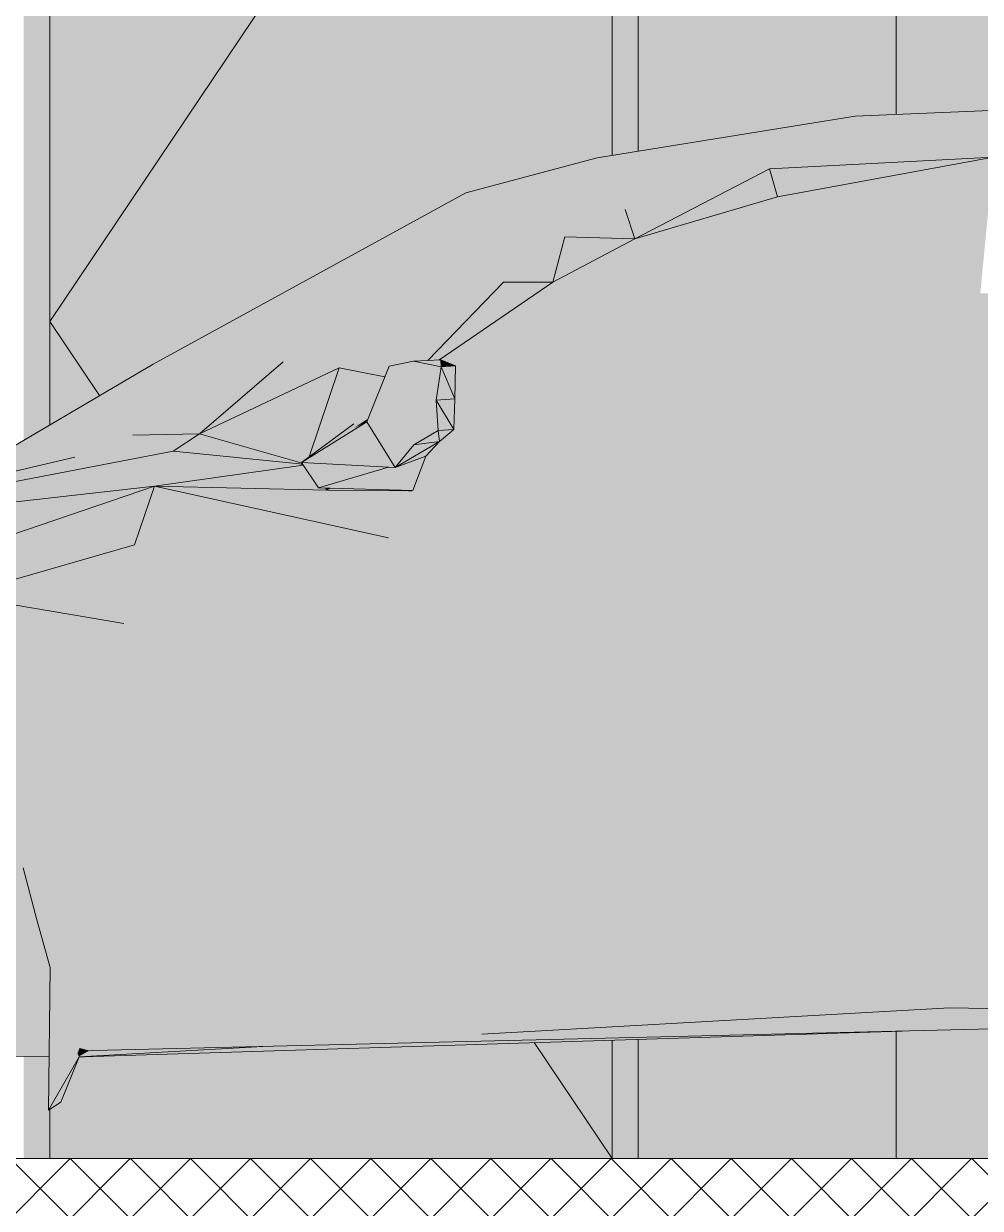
# Model space of a CAD drawing. Header units: millimetres. Extents: x 365175 to 2667127, y -330297 to -162108.
# Drawn here: x 1986615 to 1988079, y -327171 to -325359 of the extents above; entities that cross this region are included whole.
import ezdxf

# ---------------------------------------------------------------- set-up
doc = ezdxf.new("R2010")
doc.units = ezdxf.units.MM
doc.header["$MEASUREMENT"] = 0
for name, color, linetype in [('Cars', 7, 'Continuous'), ('Portes ARCHICAD', 7, 'Continuous'), ('Sols_ Dalles', 7, 'Continuous')]:
    doc.layers.add(name, color=color, linetype=linetype)

# ---------------------------------------------------------------- blocks, each defined once
blk = doc.blocks.new('Élément de coupe_784_2', base_point=(2255931.7, -327094.4))
at = {"layer": 'Portes ARCHICAD', "linetype": 'Continuous', "lineweight": 0, "true_color": 0x000000}
for points in [[(1986615.4, -325995.9), (1986655.4, -325972.4), (1986655.4, -324534.4), (1986615.4, -324494.4)], [(1987555.4, -324494.4), (1987515.4, -324534.4), (1987515.4, -325560.1), (1987555.4, -325553.6)], [(1987555.4, -324494.4), (1987515.4, -324534.4), (1987515.4, -325560.1), (1987555.4, -325553.6)], [(1986655.4, -325972.4), (1986813.3, -325879.5), (1987291.9, -325617.7), (1987492.5, -325563.8), (1987515.4, -325560.1), (1987515.4, -324534.4), (1986655.4, -324534.4)], [(1986655.4, -325302.4), (1987108.2, -325302.4), (1987108.2, -325718.2), (1987291.9, -325617.7), (1987492.5, -325563.8), (1987515.4, -325560.1), (1987515.4, -324534.4), (1986655.4, -324534.4)], [(1986672.3, -327008.3), (1986655.4, -327019.1), (1986655.4, -327094.4), (1987515.4, -327094.4), (1987515.4, -326913.4), (1986708.4, -326938.8), (1986700.3, -326939.2)], [(1987108.2, -327094.4), (1987515.4, -327094.4), (1987515.4, -326913.4), (1987108.2, -326926.2)], [(1987515.4, -326913.4), (1987515.4, -327094.4), (1987555.4, -327094.4), (1987555.4, -326912.2)], [(1987515.4, -326913.4), (1987515.4, -327094.4), (1987555.4, -327094.4), (1987555.4, -326912.2)], [(1986615.4, -326938.5), (1986615.4, -327094.4), (1986655.4, -327094.4), (1986655.4, -327019.1), (1986653.4, -327020.4), (1986653.4, -327020.3), (1986654.3, -326938.9)]]:
    blk.add_hatch(color=18, dxfattribs=at).paths.add_polyline_path(points)
at = {"layer": 'Portes ARCHICAD', "color": 7, "linetype": 'Continuous', "lineweight": 5}
for p, q in [((1986655.4, -325972.4), (1986655.4, -324534.4)), ((1987515.4, -324534.4), (1986655.4, -325814.4)), ((1987515.4, -324534.4), (1987515.4, -325560.1)), ((1986731.5, -325927.6), (1986655.4, -325814.4)), ((1987515.4, -327094.4), (1987396.4, -326917.2)), ((1987515.4, -326913.4), (1987515.4, -327094.4)), ((1986655.4, -327094.4), (1986655.4, -327019.1))]:
    blk.add_line(p, q, dxfattribs=at)
blk = doc.blocks.new('Élément de coupe_845_2', base_point=(2255931.7, -327094.4))
at = {"layer": 'Sols_ Dalles', "linetype": 'Continuous', "lineweight": 5, "true_color": 0x252d2a}
h = blk.add_hatch(dxfattribs=at)
h.set_pattern_fill('Bloc_Béton_0002', color=250, style=0, pattern_type=2)
h.set_pattern_definition([(45, (2255931.67, -327094.36), (-45.961939, 45.961939), []), (135, (2255931.67, -327094.36), (45.961939, 45.961939), [])])
h.paths.add_polyline_path([(1980821.3, -327094.4), (1980821.3, -327244.4), (1990244.4, -327244.4), (1990244.4, -327094.4)])
at = {"layer": 'Sols_ Dalles', "color": 211, "linetype": 'Continuous', "lineweight": 5, "true_color": 0xfeaaff}
blk.add_line((1990244.4, -327094.4), (1985147.6, -327094.4), dxfattribs=at)
blk = doc.blocks.new('Élément de coupe_1157_2', base_point=(2255931.7, -327094.4))
at = {"layer": 'Cars', "linetype": 'Continuous', "lineweight": 0, "true_color": 0x000000}
for points in [[(1988502.4, -325474.4), (1987887.4, -325500), (1988125.2, -325514.9)], [(1987887.4, -325500), (1987484, -325603), (1987670.8, -325568.2)], [(1987484, -325603), (1987887.4, -325500), (1987492.5, -325563.8)], [(1987670.8, -325568.2), (1988125.2, -325514.9), (1987887.4, -325500)], [(1987670.8, -325568.2), (1987756.4, -325580.6), (1988125.2, -325514.9)], [(1988125.2, -325514.9), (1987756.4, -325580.6), (1988098.8, -325562.8)], [(1987291.9, -325617.7), (1987325.7, -325623.5), (1987492.5, -325563.8)], [(1987325.7, -325623.5), (1987374.3, -325642.9), (1987492.5, -325563.8)], [(1987484, -325603), (1987492.5, -325563.8), (1987374.3, -325642.9)], [(1987756.4, -325580.6), (1987768.6, -325623.4), (1988098.8, -325562.8)], [(1988098.8, -325562.8), (1987768.6, -325623.4), (1988078.8, -325771.1)], [(1987670.8, -325568.2), (1987484, -325603), (1987535.4, -325643.2)], [(1987670.8, -325568.2), (1987535.4, -325643.2), (1987756.4, -325580.6)], [(1987535.4, -325643.2), (1987550.3, -325687.9), (1987756.4, -325580.6)], [(1987756.4, -325580.6), (1987550.3, -325687.9), (1987768.6, -325623.4)], [(1987443.5, -325684.9), (1987484, -325603), (1987374.3, -325642.9)], [(1987535.4, -325643.2), (1987484, -325603), (1987443.5, -325684.9)], [(1987291.9, -325617.7), (1986813.3, -325879.5), (1986899.5, -325871.6)], [(1987325.7, -325623.5), (1987291.9, -325617.7), (1986899.5, -325871.6)], [(1987374.3, -325642.9), (1987325.7, -325623.5), (1986899.5, -325871.6)], [(1987768.6, -325623.4), (1987550.3, -325687.9), (1988063, -326023.5)], [(1987768.6, -325623.4), (1988063, -326023.5), (1988078.8, -325771.1)], [(1986899.5, -325871.6), (1987012.2, -325876.1), (1987374.3, -325642.9)], [(1987443.5, -325684.9), (1987374.3, -325642.9), (1987012.2, -325876.1)], [(1987535.4, -325643.2), (1987443.5, -325684.9), (1987550.3, -325687.9)], [(1987443.5, -325684.9), (1987012.2, -325876.1), (1987349.4, -325754)], [(1987349.4, -325754), (1987425.1, -325753.9), (1987443.5, -325684.9)], [(1987425.1, -325753.9), (1987550.3, -325687.9), (1987443.5, -325684.9)], [(1987425.1, -325753.9), (1988063, -326023.5), (1987550.3, -325687.9)], [(1987349.4, -325754), (1987012.2, -325876.1), (1987098, -325885)], [(1987098, -325885), (1987168, -325898.8), (1987174.4, -325882.8), (1987212, -325875.2), (1987233.7, -325874.1), (1987349.4, -325754)], [(1987349.4, -325754), (1987233.7, -325874.1), (1987250.7, -325873.3), (1987425.1, -325753.9)], [(1987425.1, -325753.9), (1987250.7, -325873.3), (1987253.8, -325873.1), (1987276.2, -325881.9), (1987275.3, -325915.6), (1988063, -326023.5)], [(1988959.2, -325770.9), (1988063, -326023.5), (1989060.1, -325993)], [(1988063, -326023.5), (1988959.2, -325770.9), (1988078.8, -325771.1)], [(1986631, -326016.7), (1986782.3, -325988.3), (1986899.5, -325871.6)], [(1986631, -326016.7), (1986899.5, -325871.6), (1986813.3, -325879.5)], [(1986899.5, -325871.6), (1986782.3, -325988.3), (1987012.2, -325876.1)], [(1987212, -325875.2), (1987254.1, -325883.6), (1987253.8, -325873.1)], [(1987254.1, -325883.6), (1987276.2, -325881.9), (1987253.8, -325873.1)], [(1986813.3, -325879.5), (1986597.9, -326006.3), (1986631, -326016.7)], [(1987012.2, -325876.1), (1986782.3, -325988.3), (1986884.6, -325985.9)], [(1987098, -325885), (1987012.2, -325876.1), (1986884.6, -325985.9)], [(1987098, -325885), (1986884.6, -325985.9), (1987041.3, -326031.2), (1987040.5, -326030.1), (1987052.4, -326021.3)], [(1987098, -325885), (1987052.4, -326021.3), (1987120.5, -325971), (1987146.7, -325951.9), (1987168, -325898.8)], [(1987174.4, -325882.8), (1987140.3, -325967.7), (1987183.8, -326037.7)], [(1987174.4, -325882.8), (1987140.3, -325967.7), (1987183.8, -326037.7)], [(1987212, -325875.2), (1987174.4, -325882.8), (1987212.3, -326003.1)], [(1987212, -325875.2), (1987174.4, -325882.8), (1987212.3, -326003.1)], [(1987174.4, -325882.8), (1987183.8, -326037.7), (1987212.3, -326003.1)], [(1987174.4, -325882.8), (1987183.8, -326037.7), (1987212.3, -326003.1)], [(1987212, -325875.2), (1987212.3, -326003.1), (1987249.3, -325981.1)], [(1987212, -325875.2), (1987212.3, -326003.1), (1987249.3, -325981.1)], [(1987212, -325875.2), (1987249.3, -325981.1), (1987246.6, -325934.5)], [(1987212, -325875.2), (1987249.3, -325981.1), (1987246.6, -325934.5)], [(1987246.6, -325934.5), (1987254.1, -325883.6), (1987212, -325875.2)], [(1987274.8, -325932.5), (1987254.1, -325883.6), (1987246.6, -325934.5)], [(1987274.8, -325932.5), (1987276.2, -325881.9), (1987254.1, -325883.6)], [(1987210.9, -326072.4), (1988063, -326023.5), (1987275.3, -325915.6), (1987274.8, -325932.5), (1987273.3, -325979.7), (1987251.4, -325998), (1987230.4, -326020.3)], [(1987273.3, -325979.7), (1987274.8, -325932.5), (1987246.6, -325934.5)], [(1987273.3, -325979.7), (1987246.6, -325934.5), (1987249.3, -325981.1)], [(1987040.5, -326030.1), (1987140.3, -325967.7), (1987146.7, -325951.9), (1987120.5, -325971)], [(1987120.4, -325977), (1987137.4, -325969.5), (1987140.3, -325967.7), (1987142.3, -325962.8)], [(1987140.3, -325967.7), (1987040.5, -326030.1), (1987183.8, -326037.7)], [(1987132, -326034.9), (1987183.8, -326037.7), (1987140.3, -325967.7), (1987137.4, -325969.5), (1987134.8, -326009.9)], [(1987251.4, -325998), (1987249.3, -325981.1), (1987212.3, -326003.1)], [(1987251.4, -325998), (1987249.3, -325981.1), (1987212.3, -326003.1)], [(1987251.4, -325998), (1987273.3, -325979.7), (1987249.3, -325981.1)], [(1987251.4, -325998), (1987273.3, -325979.7), (1987249.3, -325981.1)], [(1986782.3, -325988.3), (1986631, -326016.7), (1986693.5, -326022)], [(1986693.5, -326022), (1986844.1, -326012.8), (1986782.3, -325988.3)], [(1986884.6, -325985.9), (1986782.3, -325988.3), (1986844.1, -326012.8)], [(1986884.6, -325985.9), (1986844.1, -326012.8), (1987042.3, -326032.7), (1987041.3, -326031.2)], [(1987183.8, -326037.7), (1987230.4, -326020.3), (1987251.4, -325998)], [(1987183.8, -326037.7), (1987230.4, -326020.3), (1987251.4, -325998)], [(1987212.3, -326003.1), (1987183.8, -326037.7), (1987251.4, -325998)], [(1987212.3, -326003.1), (1987183.8, -326037.7), (1987251.4, -325998)], [(1989060.1, -325993), (1988051.2, -326105.3), (1989088.7, -326067.9)], [(1988051.2, -326105.3), (1989060.1, -325993), (1988063, -326023.5)], [(1986844.1, -326012.8), (1986218.9, -326133.1), (1986815.5, -326066)], [(1986693.5, -326022), (1986218.9, -326133.1), (1986844.1, -326012.8)], [(1986631, -326016.7), (1986597.9, -326006.3), (1986543, -326035.2)], [(1986584.8, -326036.4), (1986631, -326016.7), (1986543, -326035.2)], [(1986656.2, -326026.7), (1986631, -326016.7), (1986584.8, -326036.4)], [(1986693.5, -326022), (1986631, -326016.7), (1986656.2, -326026.7)], [(1986844.1, -326012.8), (1986815.5, -326066), (1987043.2, -326034), (1987042.3, -326032.7)], [(1986370.3, -326078.5), (1986218.9, -326133.1), (1986693.5, -326022)], [(1986693.5, -326022), (1986656.2, -326026.7), (1986370.3, -326078.5)], [(1986656.2, -326026.7), (1986584.8, -326036.4), (1986370.3, -326078.5)], [(1987043.2, -326034), (1986815.5, -326066), (1987079.6, -326072.1), (1987077.1, -326069.1), (1987066.6, -326068.8)], [(1987039.3, -326032.4), (1987039.1, -326032.5), (1987041.7, -326034.2), (1987043.2, -326034), (1987042.3, -326032.7)], [(1987040.9, -326031.1), (1987039.3, -326032.4), (1987042.3, -326032.7), (1987041.3, -326031.2)], [(1987040.5, -326030.1), (1987066.6, -326068.8), (1987173.4, -326037.2)], [(1987040.5, -326030.1), (1987098.6, -326059.3), (1987173.4, -326037.2)], [(1987040.9, -326031.1), (1987041.3, -326031.2), (1987041.1, -326031)], [(1987041.7, -326034.2), (1987065.7, -326070.4), (1987078.8, -326071.2), (1987077.1, -326069.1), (1987066.6, -326068.8), (1987043.2, -326034)], [(1987066.6, -326068.8), (1987210.7, -326072.9), (1987230.4, -326020.3), (1987183.8, -326037.7), (1987173.4, -326037.2)], [(1987173.4, -326037.2), (1987098.6, -326059.3), (1987103.3, -326069.8), (1987203.1, -326072.7), (1987230.4, -326020.3), (1987183.8, -326037.7)], [(1987193.8, -326073.4), (1988051.2, -326105.3), (1988063, -326023.5), (1987210.9, -326072.4), (1987210.7, -326072.9), (1987205, -326072.7)], [(1986815.5, -326066), (1986218.9, -326133.1), (1986457.7, -326188.5)], [(1986815.5, -326066), (1986457.7, -326188.5), (1986785.2, -326155.8)], [(1986785.2, -326155.8), (1987173.6, -326145), (1986815.5, -326066)], [(1987079.6, -326072.1), (1986815.5, -326066), (1987173.6, -326145)], [(1987085.4, -326069.3), (1987077.1, -326069.1), (1987079.6, -326072.1), (1987080.5, -326072.1)], [(1987085.4, -326069.3), (1987077.1, -326069.1), (1987079.6, -326072.1), (1987080.5, -326072.1)], [(1987193.8, -326073.4), (1987079.6, -326072.1), (1987173.6, -326145)], [(1987085.4, -326069.3), (1987080.5, -326072.1), (1987193.8, -326073.4), (1987193.8, -326072.4)], [(1987085.4, -326069.3), (1987080.5, -326072.1), (1987193.8, -326073.4), (1987193.8, -326072.4)], [(1987193.8, -326073.4), (1987102.9, -326072.4), (1987108.1, -326076.6), (1987106.4, -326092.9), (1987169.9, -326142), (1987174, -326132.9), (1987181.3, -326117.8)], [(1987173.6, -326145), (1988051.2, -326105.3), (1987193.8, -326073.4)], [(1987193.8, -326073.4), (1987181.3, -326117.8), (1987201.3, -326075.8), (1987208.6, -326076.6), (1987209.4, -326074)], [(1987193.8, -326072.4), (1987193.8, -326073.4), (1987205, -326072.7)], [(1987193.8, -326072.4), (1987193.8, -326073.4), (1987205, -326072.7)], [(1987193.8, -326073.4), (1987209.4, -326074), (1987209.6, -326072.9), (1987205, -326072.7)], [(1989088.7, -326067.9), (1988051.2, -326105.3), (1989093.7, -326161.7)], [(1987103.4, -326129.5), (1987169, -326143.9), (1987169.9, -326142), (1987106.4, -326092.9)], [(1988051.2, -326105.3), (1987173.6, -326145), (1988040, -326250.6)], [(1988040, -326250.6), (1988834.2, -326259.9), (1988051.2, -326105.3)], [(1988051.2, -326105.3), (1988834.2, -326259.9), (1989093.7, -326161.7)], [(1987173.6, -326145), (1986785.2, -326155.8), (1988040, -326250.6)], [(1987103.8, -326146.9), (1987102, -326179.7), (1987151.7, -326183.5), (1987168.5, -326145.1)], [(1987103.8, -326146.9), (1987168.5, -326145.1), (1987169, -326143.9), (1987103.4, -326129.5)], [(1986785.2, -326155.8), (1986457.7, -326188.5), (1986516.1, -326233.4)], [(1986785.2, -326155.8), (1986516.1, -326233.4), (1986768.5, -326276.2)], [(1986785.2, -326155.8), (1986768.5, -326276.2), (1988040, -326250.6)], [(1987102, -326179.7), (1987102.1, -326186.4), (1987117.8, -326210.4), (1987138.7, -326214.4), (1987151.7, -326183.5)], [(1986523, -326280.7), (1986768.5, -326276.2), (1986516.1, -326233.4)], [(1988040, -326250.6), (1986768.5, -326276.2), (1987021.6, -326390.9)], [(1988040, -326250.6), (1987021.6, -326390.9), (1987228.9, -326620.3)], [(1988040, -326250.6), (1987228.9, -326620.3), (1988020.4, -326664.1)], [(1988040, -326250.6), (1988020.4, -326664.1), (1988695.3, -326405.8)], [(1988834.2, -326259.9), (1988040, -326250.6), (1988695.3, -326405.8)], [(1986498.1, -326345.2), (1986762.7, -326358.1), (1986523, -326280.7)], [(1986768.5, -326276.2), (1986523, -326280.7), (1986762.7, -326358.1)], [(1986762.7, -326358.1), (1986910.9, -326437.9), (1986768.5, -326276.2)], [(1987021.6, -326390.9), (1986768.5, -326276.2), (1986910.9, -326437.9)], [(1986425.7, -326441.8), (1986758.2, -326450.6), (1986498.1, -326345.2)], [(1986762.7, -326358.1), (1986498.1, -326345.2), (1986758.2, -326450.6)], [(1986758.2, -326450.6), (1986910.9, -326437.9), (1986762.7, -326358.1)], [(1987228.9, -326620.3), (1987021.6, -326390.9), (1986910.9, -326437.9)], [(1988695.3, -326405.8), (1988020.4, -326664.1), (1988607.5, -326646.4)], [(1986425.7, -326441.8), (1986501.5, -326484.3), (1986758.2, -326450.6)], [(1986501.5, -326484.3), (1986562.6, -326542.8), (1986758.2, -326450.6)], [(1986770.2, -326644.1), (1986758.2, -326450.6), (1986562.6, -326542.8)], [(1986758.2, -326450.6), (1986770.2, -326644.1), (1986910.9, -326437.9)], [(1986910.9, -326437.9), (1986770.2, -326644.1), (1987046.6, -326711.5)], [(1987046.6, -326711.5), (1987228.9, -326620.3), (1986910.9, -326437.9)], [(1986457.4, -326459.5), (1986416, -326493.8), (1986451, -326515.1), (1986513.7, -326584.1), (1986554.4, -326667.9), (1986569.9, -326759.8), (1986558.7, -326852.3), (1986522.1, -326937.5), (1986654.3, -326938.9), (1986655.9, -326802.1), (1986635.7, -326729.4), (1986614.8, -326650.1), (1986562.6, -326542.8), (1986501.5, -326484.3)], [(1986457.4, -326459.5), (1986416, -326493.8), (1986451, -326515.1), (1986513.7, -326584.1), (1986554.4, -326667.9), (1986569.9, -326759.8), (1986558.7, -326852.3), (1986522.1, -326937.5), (1986654.3, -326938.9), (1986655.9, -326802.1), (1986635.7, -326729.4), (1986614.8, -326650.1), (1986562.6, -326542.8), (1986501.5, -326484.3)], [(1986770.2, -326644.1), (1986562.6, -326542.8), (1986614.8, -326650.1)], [(1987046.6, -326711.5), (1988025.5, -326705.5), (1987228.9, -326620.3)], [(1988020.4, -326664.1), (1987228.9, -326620.3), (1988025.5, -326705.5)], [(1986614.8, -326650.1), (1986635.7, -326729.4), (1986770.2, -326644.1)], [(1986655.9, -326802.1), (1986770.2, -326644.1), (1986635.7, -326729.4)], [(1986834, -326860.6), (1986770.2, -326644.1), (1986655.9, -326802.1)], [(1986770.2, -326644.1), (1986834, -326860.6), (1987046.6, -326711.5)], [(1988020.4, -326664.1), (1988025.5, -326705.5), (1988607.5, -326646.4)], [(1988607.5, -326646.4), (1988025.5, -326705.5), (1988677.4, -326694.6)], [(1988025.5, -326705.5), (1987046.6, -326711.5), (1988019.5, -326809.1)], [(1988677.4, -326694.6), (1988019.5, -326809.1), (1988799.7, -326829.2)], [(1988019.5, -326809.1), (1988677.4, -326694.6), (1988025.5, -326705.5)], [(1987046.6, -326711.5), (1986834, -326860.6), (1988019.5, -326809.1)], [(1986653.4, -327020.3), (1986700.3, -326939.1), (1986655.9, -326802.1)], [(1986834, -326860.6), (1988032.3, -326863.8), (1988019.5, -326809.1)], [(1986834, -326860.6), (1988032.3, -326863.8), (1988019.5, -326809.1)], [(1988799.7, -326829.2), (1988019.5, -326809.1), (1988032.3, -326863.8)], [(1988799.7, -326829.2), (1988019.5, -326809.1), (1988032.3, -326863.8)], [(1988799.7, -326829.2), (1988032.3, -326863.8), (1988799.7, -326879.7)], [(1988032.3, -326863.8), (1988575.7, -326875.1), (1988799.7, -326829.2)], [(1986834, -326860.6), (1986700.3, -326939.1), (1986990.3, -326922.7), (1986727.6, -326929), (1987316.3, -326904.3), (1988032.3, -326863.8)], [(1986834, -326860.6), (1986700.3, -326939.1), (1986990.3, -326922.7), (1986727.6, -326929), (1987316.3, -326904.3), (1988032.3, -326863.8)], [(1987316.3, -326904.3), (1986727.6, -326929), (1988790.8, -326879.5), (1988032.3, -326863.8)], [(1986727.6, -326929), (1986733.8, -326928.9), (1986796.1, -326926.7), (1987976.8, -326883.5), (1988574, -326878.1), (1988790.7, -326879.5), (1988790.8, -326879.5), (1988032.3, -326863.8), (1987316.3, -326904.3)], [(1986990.3, -326922.7), (1986705.4, -326938.8), (1987959.4, -326899.5)], [(1986990.3, -326922.7), (1986705.4, -326938.8), (1987959.4, -326899.5)], [(1986701, -326929.8), (1986701.1, -326925.5), (1986698.1, -326932.6), (1986700, -326938.3), (1986715.9, -326929.3), (1986708.2, -326929.5)], [(1986701, -326929.8), (1986701.1, -326929.7), (1986701.1, -326925.5)], [(1986701, -326929.8), (1986701.1, -326929.7), (1986701.1, -326925.5)], [(1986701.1, -326929.7), (1986709.1, -326927.7), (1986701.1, -326925.5)], [(1986672.3, -327008.2), (1986700.3, -326939.1), (1986653.4, -327020.3)], [(1986700.3, -326939.1), (1986665.2, -327012.7), (1986672.3, -327008.2)], [(1986672.3, -327008.2), (1986672.3, -327008.3), (1986700.3, -326939.2), (1986700.2, -326939.4)], [(1986672.3, -327008.2), (1986672.3, -327008.3), (1986700.3, -326939.2), (1986700.2, -326939.4)], [(1986698.1, -326932.6), (1986698, -326935), (1986700, -326938.3)], [(1986700.3, -326939.1), (1986700.2, -326939.2), (1986700.3, -326939.2), (1986700.4, -326939.1)], [(1986700.3, -326939.1), (1986700.2, -326939.2), (1986700.3, -326939.2), (1986700.4, -326939.1)], [(1986700.2, -326939.2), (1986700.2, -326939.4), (1986700.3, -326939.2)], [(1986700.2, -326939.2), (1986700.2, -326939.4), (1986700.3, -326939.2)], [(1986700.3, -326939.2), (1986708.4, -326938.8), (1986705.4, -326938.8), (1986700.4, -326939.1)], [(1986700.3, -326939.2), (1986708.4, -326938.8), (1986705.4, -326938.8), (1986700.4, -326939.1)], [(1986701, -326929.8), (1986708.2, -326929.5), (1986701.1, -326929.7)], [(1986701, -326929.8), (1986708.2, -326929.5), (1986701.1, -326929.7)], [(1986701.1, -326929.7), (1986715.9, -326929.3), (1986709.1, -326927.7)], [(1986653.4, -327020.3), (1986653.4, -327020.4), (1986672.3, -327008.3), (1986672.3, -327008.2)], [(1986653.4, -327020.3), (1986653.4, -327020.4), (1986672.3, -327008.3), (1986672.3, -327008.2)]]:
    blk.add_hatch(color=18, dxfattribs=at).paths.add_polyline_path(points)
h = blk.add_hatch(color=18, dxfattribs=at)
h.paths.add_polyline_path([(1986834, -326860.6), (1986655.9, -326802.1), (1986700.3, -326939.1)])
h.paths.add_polyline_path([(1986708.2, -326929.5), (1986701, -326929.8), (1986701.1, -326925.5), (1986709.1, -326927.7), (1986715.9, -326929.3)], flags=0)
at = {"layer": 'Cars', "color": 7, "linetype": 'Continuous', "lineweight": 5}
for p, q in [((1987887.4, -325500), (1988502.4, -325474.4)), ((1987492.5, -325563.8), (1987887.4, -325500)), ((1987291.9, -325617.7), (1987492.5, -325563.8)), ((1988098.8, -325562.8), (1987756.4, -325580.6)), ((1988098.8, -325562.8), (1987768.6, -325623.4)), ((1987550.3, -325687.9), (1987756.4, -325580.6)), ((1987768.6, -325623.4), (1987756.4, -325580.6)), ((1986813.3, -325879.5), (1987291.9, -325617.7)), ((1987768.6, -325623.4), (1987550.3, -325687.9)), ((1987550.3, -325687.9), (1987535.4, -325643.2)), ((1987425.1, -325753.9), (1987443.5, -325684.9)), ((1987550.3, -325687.9), (1987425.1, -325753.9)), ((1987550.3, -325687.9), (1987443.5, -325684.9)), ((1987233.7, -325874.1), (1987349.4, -325754)), ((1987425.1, -325753.9), (1987250.7, -325873.3)), ((1987425.1, -325753.9), (1987349.4, -325754)), ((1987253.8, -325873.1), (1987212, -325875.2)), ((1987253.8, -325873.1), (1987254.1, -325883.6)), ((1987253.8, -325873.1), (1987276.2, -325881.9)), ((1986597.9, -326006.3), (1986813.3, -325879.5)), ((1986884.6, -325985.9), (1987012.2, -325876.1)), ((1987098, -325885), (1986884.6, -325985.9)), ((1987052.4, -326021.3), (1987098, -325885)), ((1987168, -325898.8), (1987098, -325885)), ((1987174.4, -325882.8), (1987140.3, -325967.7)), ((1987212, -325875.2), (1987174.4, -325882.8)), ((1987254.1, -325883.6), (1987212, -325875.2)), ((1987254.1, -325883.6), (1987246.6, -325934.5)), ((1987276.2, -325881.9), (1987254.1, -325883.6)), ((1987254.1, -325883.6), (1987274.8, -325932.5)), ((1987274.8, -325932.5), (1987276.2, -325881.9)), ((1987274.8, -325932.5), (1987246.6, -325934.5)), ((1987246.6, -325934.5), (1987273.3, -325979.7)), ((1987246.6, -325934.5), (1987249.3, -325981.1)), ((1987273.3, -325979.7), (1987274.8, -325932.5)), ((1987140.3, -325967.7), (1987040.5, -326030.1)), ((1987120.5, -325971), (1987040.5, -326030.1)), ((1987140.3, -325967.7), (1987183.8, -326037.7)), ((1987212.3, -326003.1), (1987249.3, -325981.1)), ((1987249.3, -325981.1), (1987273.3, -325979.7)), ((1987249.3, -325981.1), (1987251.4, -325998)), ((1987273.3, -325979.7), (1987251.4, -325998)), ((1986884.6, -325985.9), (1986782.3, -325988.3)), ((1986884.6, -325985.9), (1986844.1, -326012.8)), ((1987041.3, -326031.2), (1986884.6, -325985.9)), ((1987183.8, -326037.7), (1987251.4, -325998)), ((1987212.3, -326003.1), (1987251.4, -325998)), ((1987251.4, -325998), (1987230.4, -326020.3)), ((1986844.1, -326012.8), (1986218.9, -326133.1)), ((1987042.3, -326032.7), (1986844.1, -326012.8)), ((1987183.8, -326037.7), (1987212.3, -326003.1)), ((1986693.5, -326022), (1986218.9, -326133.1)), ((1987043.2, -326034), (1986815.5, -326066)), ((1987040.5, -326030.1), (1987183.8, -326037.7)), ((1987040.5, -326030.1), (1987066.6, -326068.8)), ((1987173.4, -326037.2), (1987066.6, -326068.8)), ((1987183.8, -326037.7), (1987230.4, -326020.3)), ((1987210.7, -326072.9), (1987230.4, -326020.3)), ((1986815.5, -326066), (1986218.9, -326133.1)), ((1986815.5, -326066), (1986457.7, -326188.5)), ((1986815.5, -326066), (1986785.2, -326155.8)), ((1987173.6, -326145), (1986815.5, -326066)), ((1987079.6, -326072.1), (1986815.5, -326066)), ((1987066.6, -326068.8), (1987210.7, -326072.9)), ((1987079.6, -326072.1), (1987077.1, -326069.1)), ((1987193.8, -326073.4), (1987079.6, -326072.1)), ((1987193.8, -326072.4), (1987193.8, -326073.4)), ((1986785.2, -326155.8), (1986516.1, -326233.4)), ((1986516.1, -326233.4), (1986768.5, -326276.2)), ((1986614.8, -326650.1), (1986635.7, -326729.4)), ((1986635.7, -326729.4), (1986655.9, -326802.1)), ((1986655.9, -326802.1), (1986653.4, -327020.3)), ((1987316.3, -326904.3), (1988032.3, -326863.8)), ((1988032.3, -326863.8), (1988799.7, -326879.7)), ((1986701.1, -326929.7), (1988790.8, -326879.5)), ((1986705.4, -326938.8), (1987959.4, -326899.5)), ((1986700.3, -326939.1), (1986990.3, -326922.7)), ((1986701.1, -326925.5), (1986701.1, -326929.7)), ((1986522.1, -326937.5), (1986654.3, -326938.9)), ((1986653.4, -327020.3), (1986700.3, -326939.1)), ((1986672.3, -327008.2), (1986700.3, -326939.1)), ((1986700.3, -326939.2), (1986672.3, -327008.3)), ((1986700.2, -326939.4), (1986700.3, -326939.2)), ((1986708.4, -326938.8), (1986700.3, -326939.2)), ((1986701.1, -326929.7), (1986709.1, -326927.7)), ((1986672.3, -327008.2), (1986653.4, -327020.3)), ((1986672.3, -327008.3), (1986653.4, -327020.4))]:
    blk.add_line(p, q, dxfattribs=at)
blk = doc.blocks.new('Élément de coupe_1187_2', base_point=(2255931.7, -327094.4))
at = {"linetype": 'Continuous', "lineweight": 0, "true_color": 0x000000}
for points in [[(1987950.2, -324494.4), (1987555.4, -324494.4), (1987555.4, -325553.6), (1987887.4, -325500), (1987950.2, -325497.3)], [(1987950.2, -326899.8), (1987555.4, -326912.2), (1987555.4, -327094.4), (1987950.2, -327094.4)]]:
    blk.add_hatch(color=18, dxfattribs=at).paths.add_polyline_path(points)
at = {"color": 7, "linetype": 'Continuous', "lineweight": 5}
for p, q in [((1987555.4, -325553.6), (1987555.4, -324494.4)), ((1987950.2, -325497.3), (1987950.2, -324494.4)), ((1987950.2, -327094.4), (1987950.2, -326899.8)), ((1987555.4, -327094.4), (1987555.4, -326912.2))]:
    blk.add_line(p, q, dxfattribs=at)
blk = doc.blocks.new('Élément de coupe_1243_2', base_point=(2255931.7, -327094.4))
at = {"linetype": 'Continuous', "lineweight": 0, "true_color": 0x000000}
for points in [[(1987950.2, -325497.3), (1988353, -325480.6), (1988353, -323594.4), (1987950.2, -323594.4)], [(1987950.2, -327094.4), (1988353, -327094.4), (1988353, -326892.2), (1988129.2, -326895.4), (1987959.4, -326899.5), (1987950.2, -326899.8)]]:
    blk.add_hatch(color=18, dxfattribs=at).paths.add_polyline_path(points)

msp = doc.modelspace()

# ---------------------------------------------------------------- block references
at = {"lineweight": 0}
for name in ['Élément de coupe_1243_2', 'Élément de coupe_1187_2']:
    msp.add_blockref(name, (2255931.67, -327094.361), dxfattribs=at)
at = {"layer": 'Cars', "lineweight": 0}
msp.add_blockref('Élément de coupe_1157_2', (2255931.67, -327094.361), dxfattribs=at)
at = {"layer": 'Portes ARCHICAD', "lineweight": 0}
msp.add_blockref('Élément de coupe_784_2', (2255931.67, -327094.361), dxfattribs=at)
at = {"layer": 'Sols_ Dalles', "lineweight": 0}
msp.add_blockref('Élément de coupe_845_2', (2255931.67, -327094.361), dxfattribs=at)

doc.saveas('drawing.dxf')
